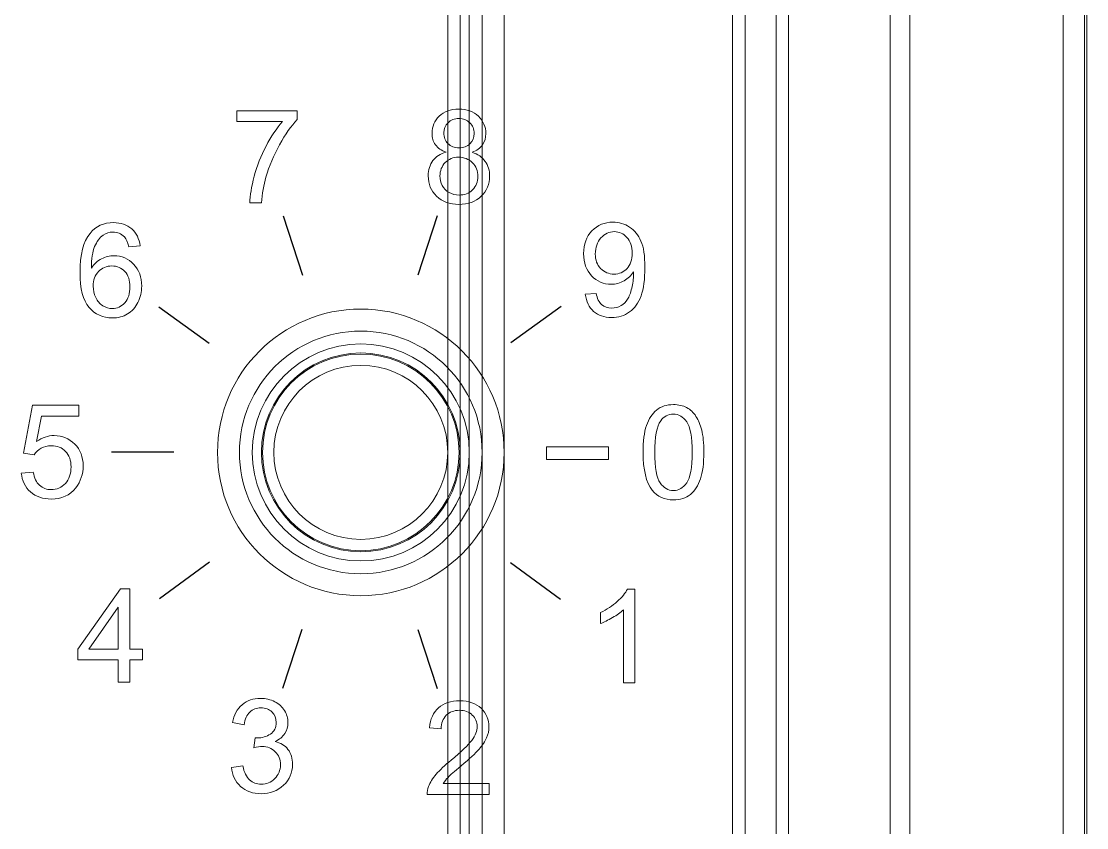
# Model space of a CAD drawing. Header units: millimetres. Extents: x 33157 to 59611, y -29750 to 1750.
# Drawn here: x 53746.86 to 53764.01, y 416.15 to 429.13 of the extents above; entities that cross this region are included whole.
import ezdxf

# ---------------------------------------------------------------- set-up
doc = ezdxf.new("R2010")
doc.units = ezdxf.units.MM
doc.layers.get('0').update_dxf_attribs({"lineweight": 18})

msp = doc.modelspace()

# ---------------------------------------------------------------- linework, layer by layer
at = {"lineweight": 9}
for p, q in [((53764.013, 478.445), (53764.013, 379.945)), ((53763.633, 477.781), (53763.633, 380.609)), ((53763.975, 477.781), (53763.975, 380.609)), ((53760.851, 473.464), (53760.851, 384.925)), ((53761.167, 473.464), (53761.167, 384.925)), ((53758.313, 473.195), (53758.313, 385.195)), ((53758.513, 473.195), (53758.513, 385.195)), ((53759.013, 473.195), (53759.013, 385.195)), ((53759.213, 473.195), (53759.213, 385.195))]:
    msp.add_line(p, q, dxfattribs=at)
msp.add_ellipse((53752.328, 422.195), major_axis=(0, 1.582), ratio=1, dxfattribs=at)
for points, knots in [([(53750.331, 427.519), (53750.331, 427.519), (53750.331, 427.695), (53750.331, 427.695), (53750.331, 427.695), (53751.304, 427.695), (53751.304, 427.695), (53751.304, 427.695), (53751.304, 427.552), (53751.304, 427.552), (53751.208, 427.451), (53751.113, 427.315), (53751.019, 427.146), (53750.925, 426.977), (53750.853, 426.803), (53750.801, 426.625), (53750.764, 426.499), (53750.741, 426.361), (53750.73, 426.211), (53750.73, 426.211), (53750.541, 426.211), (53750.541, 426.211), (53750.544, 426.329), (53750.567, 426.472), (53750.611, 426.64), (53750.656, 426.808), (53750.719, 426.97), (53750.802, 427.125), (53750.885, 427.281), (53750.973, 427.412), (53751.066, 427.519), (53751.066, 427.519), (53750.331, 427.519), (53750.331, 427.519)], [0, 0, 0, 0, 136153.377439, 136153.377439, 136153.377439, 272306.754877, 272306.754877, 272306.754877, 408460.132316, 408460.132316, 408460.132316, 544613.509755, 544613.509755, 544613.509755, 680766.887194, 680766.887194, 680766.887194, 816920.264632, 816920.264632, 816920.264632, 953073.642071, 953073.642071, 953073.642071, 1089227.01951, 1089227.01951, 1089227.01951, 1225380.396948, 1225380.396948, 1225380.396948, 1361533.774387, 1361533.774387, 1361533.774387, 1497687.151826, 1497687.151826, 1497687.151826, 1497687.151826]), ([(53753.7, 427.026), (53753.623, 427.054), (53753.566, 427.094), (53753.529, 427.146), (53753.492, 427.198), (53753.474, 427.26), (53753.474, 427.333), (53753.474, 427.442), (53753.513, 427.534), (53753.591, 427.608), (53753.67, 427.683), (53753.774, 427.72), (53753.905, 427.72), (53754.036, 427.72), (53754.142, 427.682), (53754.221, 427.606), (53754.301, 427.529), (53754.341, 427.437), (53754.341, 427.327), (53754.341, 427.258), (53754.323, 427.197), (53754.286, 427.145), (53754.25, 427.094), (53754.195, 427.054), (53754.12, 427.026), (53754.212, 426.996), (53754.282, 426.947), (53754.33, 426.88), (53754.378, 426.813), (53754.402, 426.734), (53754.402, 426.641), (53754.402, 426.512), (53754.356, 426.404), (53754.266, 426.317), (53754.175, 426.229), (53754.056, 426.186), (53753.907, 426.186), (53753.759, 426.186), (53753.64, 426.229), (53753.549, 426.317), (53753.458, 426.405), (53753.413, 426.515), (53753.413, 426.646), (53753.413, 426.743), (53753.438, 426.825), (53753.488, 426.891), (53753.537, 426.957), (53753.608, 427.002), (53753.7, 427.026)], [0, 0, 0, 0, 133991.495931, 133991.495931, 133991.495931, 267982.991863, 267982.991863, 267982.991863, 401974.487794, 401974.487794, 401974.487794, 535965.983726, 535965.983726, 535965.983726, 669957.479657, 669957.479657, 669957.479657, 803948.975589, 803948.975589, 803948.975589, 937940.47152, 937940.47152, 937940.47152, 1071931.967451, 1071931.967451, 1071931.967451, 1205923.463383, 1205923.463383, 1205923.463383, 1339914.959314, 1339914.959314, 1339914.959314, 1473906.455246, 1473906.455246, 1473906.455246, 1607897.951177, 1607897.951177, 1607897.951177, 1741889.447109, 1741889.447109, 1741889.447109, 1875880.94304, 1875880.94304, 1875880.94304, 2009872.438971, 2009872.438971, 2009872.438971, 2143863.934903, 2143863.934903, 2143863.934903, 2143863.934903]), ([(53753.663, 427.339), (53753.663, 427.268), (53753.686, 427.21), (53753.731, 427.165), (53753.776, 427.119), (53753.836, 427.097), (53753.91, 427.097), (53753.981, 427.097), (53754.039, 427.119), (53754.085, 427.164), (53754.13, 427.209), (53754.152, 427.264), (53754.152, 427.329), (53754.152, 427.397), (53754.129, 427.454), (53754.082, 427.5), (53754.036, 427.546), (53753.978, 427.569), (53753.907, 427.569), (53753.836, 427.569), (53753.778, 427.546), (53753.732, 427.501), (53753.686, 427.456), (53753.663, 427.402), (53753.663, 427.339)], [0, 0, 0, 0, 138724.801719, 138724.801719, 138724.801719, 277449.603439, 277449.603439, 277449.603439, 416174.405158, 416174.405158, 416174.405158, 554899.206878, 554899.206878, 554899.206878, 693624.008597, 693624.008597, 693624.008597, 832348.810316, 832348.810316, 832348.810316, 971073.612036, 971073.612036, 971073.612036, 1109798.413755, 1109798.413755, 1109798.413755, 1109798.413755]), ([(53753.602, 426.644), (53753.602, 426.592), (53753.614, 426.541), (53753.639, 426.492), (53753.663, 426.443), (53753.7, 426.404), (53753.75, 426.377), (53753.799, 426.351), (53753.852, 426.337), (53753.909, 426.337), (53753.998, 426.337), (53754.071, 426.365), (53754.128, 426.422), (53754.185, 426.479), (53754.213, 426.551), (53754.213, 426.638), (53754.213, 426.727), (53754.184, 426.8), (53754.125, 426.858), (53754.066, 426.917), (53753.992, 426.946), (53753.903, 426.946), (53753.815, 426.946), (53753.744, 426.917), (53753.687, 426.86), (53753.63, 426.802), (53753.602, 426.73), (53753.602, 426.644)], [0, 0, 0, 0, 137697.528778, 137697.528778, 137697.528778, 275395.057555, 275395.057555, 275395.057555, 413092.586333, 413092.586333, 413092.586333, 550790.115111, 550790.115111, 550790.115111, 688487.643888, 688487.643888, 688487.643888, 826185.172666, 826185.172666, 826185.172666, 963882.701444, 963882.701444, 963882.701444, 1101580.230221, 1101580.230221, 1101580.230221, 1239277.758999, 1239277.758999, 1239277.758999, 1239277.758999]), ([(53748.776, 425.52), (53748.776, 425.52), (53748.593, 425.505), (53748.593, 425.505), (53748.577, 425.577), (53748.553, 425.63), (53748.523, 425.663), (53748.473, 425.716), (53748.411, 425.742), (53748.338, 425.742), (53748.278, 425.742), (53748.226, 425.726), (53748.181, 425.693), (53748.123, 425.65), (53748.077, 425.589), (53748.043, 425.508), (53748.01, 425.426), (53747.992, 425.31), (53747.991, 425.16), (53748.035, 425.228), (53748.09, 425.278), (53748.154, 425.311), (53748.219, 425.344), (53748.286, 425.36), (53748.356, 425.36), (53748.48, 425.36), (53748.585, 425.315), (53748.671, 425.224), (53748.758, 425.133), (53748.801, 425.017), (53748.801, 424.873), (53748.801, 424.778), (53748.781, 424.691), (53748.74, 424.61), (53748.699, 424.529), (53748.644, 424.467), (53748.572, 424.424), (53748.501, 424.381), (53748.421, 424.359), (53748.33, 424.359), (53748.177, 424.359), (53748.051, 424.416), (53747.954, 424.529), (53747.857, 424.642), (53747.808, 424.828), (53747.808, 425.088), (53747.808, 425.378), (53747.862, 425.589), (53747.969, 425.721), (53748.063, 425.836), (53748.19, 425.893), (53748.349, 425.893), (53748.467, 425.893), (53748.564, 425.86), (53748.64, 425.794), (53748.716, 425.728), (53748.761, 425.636), (53748.776, 425.52)], [0, 0, 0, 0, 133243.550001, 133243.550001, 133243.550001, 266487.100002, 266487.100002, 266487.100002, 399730.650003, 399730.650003, 399730.650003, 532974.200004, 532974.200004, 532974.200004, 666217.750006, 666217.750006, 666217.750006, 799461.300007, 799461.300007, 799461.300007, 932704.850008, 932704.850008, 932704.850008, 1065948.400009, 1065948.400009, 1065948.400009, 1199191.95001, 1199191.95001, 1199191.95001, 1332435.500011, 1332435.500011, 1332435.500011, 1465679.050012, 1465679.050012, 1465679.050012, 1598922.600013, 1598922.600013, 1598922.600013, 1732166.150014, 1732166.150014, 1732166.150014, 1865409.700016, 1865409.700016, 1865409.700016, 1998653.250017, 1998653.250017, 1998653.250017, 2131896.800018, 2131896.800018, 2131896.800018, 2265140.350019, 2265140.350019, 2265140.350019, 2398383.90002, 2398383.90002, 2398383.90002, 2531627.450021, 2531627.450021, 2531627.450021, 2531627.450021]), ([(53755.942, 424.74), (53755.942, 424.74), (53756.118, 424.755), (53756.118, 424.755), (53756.133, 424.672), (53756.162, 424.611), (53756.204, 424.574), (53756.247, 424.536), (53756.301, 424.518), (53756.367, 424.518), (53756.424, 424.518), (53756.474, 424.531), (53756.517, 424.557), (53756.56, 424.583), (53756.595, 424.617), (53756.622, 424.661), (53756.649, 424.704), (53756.671, 424.763), (53756.69, 424.837), (53756.708, 424.911), (53756.718, 424.986), (53756.718, 425.063), (53756.718, 425.071), (53756.717, 425.083), (53756.717, 425.1), (53756.68, 425.041), (53756.629, 424.993), (53756.566, 424.957), (53756.502, 424.92), (53756.433, 424.902), (53756.359, 424.902), (53756.234, 424.902), (53756.129, 424.947), (53756.043, 425.037), (53755.958, 425.127), (53755.914, 425.246), (53755.914, 425.394), (53755.914, 425.546), (53755.959, 425.669), (53756.049, 425.762), (53756.139, 425.854), (53756.251, 425.901), (53756.387, 425.901), (53756.484, 425.901), (53756.573, 425.875), (53756.654, 425.822), (53756.735, 425.769), (53756.796, 425.694), (53756.838, 425.597), (53756.88, 425.5), (53756.901, 425.359), (53756.901, 425.174), (53756.901, 424.982), (53756.881, 424.829), (53756.839, 424.716), (53756.797, 424.602), (53756.735, 424.515), (53756.653, 424.456), (53756.571, 424.396), (53756.474, 424.366), (53756.364, 424.366), (53756.246, 424.366), (53756.15, 424.399), (53756.076, 424.464), (53756.002, 424.53), (53755.957, 424.622), (53755.942, 424.74)], [0, 0, 0, 0, 132709.161272, 132709.161272, 132709.161272, 265418.322544, 265418.322544, 265418.322544, 398127.483816, 398127.483816, 398127.483816, 530836.645088, 530836.645088, 530836.645088, 663545.80636, 663545.80636, 663545.80636, 796254.967631, 796254.967631, 796254.967631, 928964.128903, 928964.128903, 928964.128903, 1061673.290175, 1061673.290175, 1061673.290175, 1194382.451447, 1194382.451447, 1194382.451447, 1327091.612719, 1327091.612719, 1327091.612719, 1459800.773991, 1459800.773991, 1459800.773991, 1592509.935263, 1592509.935263, 1592509.935263, 1725219.096535, 1725219.096535, 1725219.096535, 1857928.257807, 1857928.257807, 1857928.257807, 1990637.419079, 1990637.419079, 1990637.419079, 2123346.580351, 2123346.580351, 2123346.580351, 2256055.741622, 2256055.741622, 2256055.741622, 2388764.902894, 2388764.902894, 2388764.902894, 2521474.064166, 2521474.064166, 2521474.064166, 2654183.225438, 2654183.225438, 2654183.225438, 2786892.38671, 2786892.38671, 2786892.38671, 2919601.547982, 2919601.547982, 2919601.547982, 2919601.547982]), ([(53756.696, 425.403), (53756.696, 425.509), (53756.668, 425.593), (53756.612, 425.655), (53756.556, 425.716), (53756.488, 425.748), (53756.408, 425.748), (53756.326, 425.748), (53756.254, 425.714), (53756.194, 425.648), (53756.134, 425.581), (53756.103, 425.494), (53756.103, 425.388), (53756.103, 425.292), (53756.132, 425.214), (53756.189, 425.155), (53756.247, 425.095), (53756.318, 425.065), (53756.403, 425.065), (53756.488, 425.065), (53756.558, 425.095), (53756.613, 425.155), (53756.668, 425.214), (53756.696, 425.297), (53756.696, 425.403)], [0, 0, 0, 0, 138733.102963, 138733.102963, 138733.102963, 277466.205926, 277466.205926, 277466.205926, 416199.308888, 416199.308888, 416199.308888, 554932.411851, 554932.411851, 554932.411851, 693665.514814, 693665.514814, 693665.514814, 832398.617777, 832398.617777, 832398.617777, 971131.72074, 971131.72074, 971131.72074, 1109864.823702, 1109864.823702, 1109864.823702, 1109864.823702]), ([(53748.02, 424.871), (53748.02, 424.807), (53748.034, 424.746), (53748.061, 424.688), (53748.088, 424.63), (53748.126, 424.586), (53748.173, 424.556), (53748.222, 424.525), (53748.273, 424.51), (53748.327, 424.51), (53748.406, 424.51), (53748.473, 424.541), (53748.529, 424.604), (53748.584, 424.667), (53748.612, 424.753), (53748.612, 424.861), (53748.612, 424.965), (53748.585, 425.047), (53748.53, 425.106), (53748.475, 425.166), (53748.405, 425.196), (53748.32, 425.196), (53748.236, 425.196), (53748.165, 425.166), (53748.107, 425.106), (53748.049, 425.047), (53748.02, 424.968), (53748.02, 424.871)], [0, 0, 0, 0, 137685.279451, 137685.279451, 137685.279451, 275370.558902, 275370.558902, 275370.558902, 413055.838353, 413055.838353, 413055.838353, 550741.117804, 550741.117804, 550741.117804, 688426.397255, 688426.397255, 688426.397255, 826111.676706, 826111.676706, 826111.676706, 963796.956157, 963796.956157, 963796.956157, 1101482.235608, 1101482.235608, 1101482.235608, 1239167.51506, 1239167.51506, 1239167.51506, 1239167.51506]), ([(53746.863, 421.863), (53746.863, 421.863), (53747.056, 421.878), (53747.056, 421.878), (53747.071, 421.784), (53747.104, 421.713), (53747.156, 421.666), (53747.207, 421.618), (53747.271, 421.595), (53747.345, 421.595), (53747.435, 421.595), (53747.51, 421.628), (53747.572, 421.695), (53747.633, 421.762), (53747.663, 421.851), (53747.663, 421.962), (53747.663, 422.067), (53747.634, 422.15), (53747.576, 422.211), (53747.517, 422.272), (53747.44, 422.302), (53747.344, 422.302), (53747.284, 422.302), (53747.23, 422.288), (53747.183, 422.261), (53747.135, 422.234), (53747.098, 422.198), (53747.071, 422.155), (53747.071, 422.155), (53746.897, 422.18), (53746.897, 422.18), (53746.897, 422.18), (53747.042, 422.953), (53747.042, 422.953), (53747.042, 422.953), (53747.787, 422.953), (53747.787, 422.953), (53747.787, 422.953), (53747.787, 422.776), (53747.787, 422.776), (53747.787, 422.776), (53747.189, 422.776), (53747.189, 422.776), (53747.189, 422.776), (53747.109, 422.371), (53747.109, 422.371), (53747.199, 422.434), (53747.293, 422.466), (53747.392, 422.466), (53747.523, 422.466), (53747.633, 422.42), (53747.723, 422.329), (53747.813, 422.238), (53747.858, 422.121), (53747.858, 421.979), (53747.858, 421.843), (53747.819, 421.725), (53747.74, 421.626), (53747.643, 421.504), (53747.512, 421.443), (53747.345, 421.443), (53747.209, 421.443), (53747.097, 421.482), (53747.011, 421.559), (53746.925, 421.635), (53746.875, 421.737), (53746.863, 421.863)], [0, 0, 0, 0, 132689.306748, 132689.306748, 132689.306748, 265378.613496, 265378.613496, 265378.613496, 398067.920244, 398067.920244, 398067.920244, 530757.226992, 530757.226992, 530757.226992, 663446.53374, 663446.53374, 663446.53374, 796135.840488, 796135.840488, 796135.840488, 928825.147236, 928825.147236, 928825.147236, 1061514.453985, 1061514.453985, 1061514.453985, 1194203.760733, 1194203.760733, 1194203.760733, 1326893.067481, 1326893.067481, 1326893.067481, 1459582.374229, 1459582.374229, 1459582.374229, 1592271.680977, 1592271.680977, 1592271.680977, 1724960.987725, 1724960.987725, 1724960.987725, 1857650.294473, 1857650.294473, 1857650.294473, 1990339.601221, 1990339.601221, 1990339.601221, 2123028.907969, 2123028.907969, 2123028.907969, 2255718.214717, 2255718.214717, 2255718.214717, 2388407.521465, 2388407.521465, 2388407.521465, 2521096.828213, 2521096.828213, 2521096.828213, 2653786.134961, 2653786.134961, 2653786.134961, 2786475.441709, 2786475.441709, 2786475.441709, 2919164.748457, 2919164.748457, 2919164.748457, 2919164.748457]), ([(53756.871, 422.197), (53756.871, 422.374), (53756.889, 422.518), (53756.926, 422.626), (53756.963, 422.735), (53757.017, 422.819), (53757.089, 422.877), (53757.161, 422.935), (53757.251, 422.964), (53757.36, 422.964), (53757.441, 422.964), (53757.512, 422.948), (53757.573, 422.916), (53757.634, 422.883), (53757.684, 422.836), (53757.723, 422.775), (53757.763, 422.714), (53757.793, 422.64), (53757.816, 422.552), (53757.839, 422.464), (53757.85, 422.346), (53757.85, 422.197), (53757.85, 422.021), (53757.832, 421.878), (53757.796, 421.769), (53757.759, 421.661), (53757.705, 421.577), (53757.633, 421.518), (53757.561, 421.459), (53757.47, 421.43), (53757.36, 421.43), (53757.216, 421.43), (53757.102, 421.481), (53757.02, 421.585), (53756.921, 421.711), (53756.871, 421.915), (53756.871, 422.197)], [0, 0, 0, 0, 135583.803597, 135583.803597, 135583.803597, 271167.607194, 271167.607194, 271167.607194, 406751.410791, 406751.410791, 406751.410791, 542335.214388, 542335.214388, 542335.214388, 677919.017985, 677919.017985, 677919.017985, 813502.821582, 813502.821582, 813502.821582, 949086.625179, 949086.625179, 949086.625179, 1084670.428776, 1084670.428776, 1084670.428776, 1220254.232373, 1220254.232373, 1220254.232373, 1355838.03597, 1355838.03597, 1355838.03597, 1491421.839567, 1491421.839567, 1491421.839567, 1627005.643164, 1627005.643164, 1627005.643164, 1627005.643164]), ([(53757.06, 422.196), (53757.06, 421.949), (53757.089, 421.784), (53757.147, 421.703), (53757.204, 421.622), (53757.276, 421.581), (53757.36, 421.581), (53757.445, 421.581), (53757.517, 421.622), (53757.574, 421.704), (53757.632, 421.785), (53757.661, 421.95), (53757.661, 422.196), (53757.661, 422.444), (53757.632, 422.608), (53757.574, 422.689), (53757.517, 422.771), (53757.445, 422.811), (53757.358, 422.811), (53757.274, 422.811), (53757.206, 422.775), (53757.155, 422.703), (53757.092, 422.612), (53757.06, 422.443), (53757.06, 422.196)], [0, 0, 0, 0, 138739.669947, 138739.669947, 138739.669947, 277479.339894, 277479.339894, 277479.339894, 416219.009841, 416219.009841, 416219.009841, 554958.679789, 554958.679789, 554958.679789, 693698.349736, 693698.349736, 693698.349736, 832438.019683, 832438.019683, 832438.019683, 971177.68963, 971177.68963, 971177.68963, 1109917.359577, 1109917.359577, 1109917.359577, 1109917.359577]), ([(53748.424, 418.497), (53748.424, 418.497), (53748.424, 418.856), (53748.424, 418.856), (53748.424, 418.856), (53747.771, 418.856), (53747.771, 418.856), (53747.771, 418.856), (53747.771, 419.026), (53747.771, 419.026), (53747.771, 419.026), (53748.457, 420), (53748.457, 420), (53748.457, 420), (53748.609, 420), (53748.609, 420), (53748.609, 420), (53748.609, 419.026), (53748.609, 419.026), (53748.609, 419.026), (53748.812, 419.026), (53748.812, 419.026), (53748.812, 419.026), (53748.812, 418.856), (53748.812, 418.856), (53748.812, 418.856), (53748.609, 418.856), (53748.609, 418.856), (53748.609, 418.856), (53748.609, 418.497), (53748.609, 418.497), (53748.609, 418.497), (53748.424, 418.497), (53748.424, 418.497)], [0, 0, 0, 0, 136156.441754, 136156.441754, 136156.441754, 272312.883509, 272312.883509, 272312.883509, 408469.325263, 408469.325263, 408469.325263, 544625.767017, 544625.767017, 544625.767017, 680782.208772, 680782.208772, 680782.208772, 816938.650526, 816938.650526, 816938.650526, 953095.09228, 953095.09228, 953095.09228, 1089251.534035, 1089251.534035, 1089251.534035, 1225407.975789, 1225407.975789, 1225407.975789, 1361564.417544, 1361564.417544, 1361564.417544, 1497720.859298, 1497720.859298, 1497720.859298, 1497720.859298]), ([(53756.739, 418.486), (53756.739, 418.486), (53756.554, 418.486), (53756.554, 418.486), (53756.554, 418.486), (53756.554, 419.662), (53756.554, 419.662), (53756.51, 419.62), (53756.452, 419.577), (53756.38, 419.535), (53756.307, 419.493), (53756.242, 419.461), (53756.185, 419.44), (53756.185, 419.44), (53756.185, 419.618), (53756.185, 419.618), (53756.288, 419.666), (53756.378, 419.725), (53756.456, 419.794), (53756.533, 419.863), (53756.588, 419.93), (53756.62, 419.995), (53756.62, 419.995), (53756.739, 419.995), (53756.739, 419.995), (53756.739, 419.995), (53756.739, 418.486), (53756.739, 418.486)], [0, 0, 0, 0, 137711.603109, 137711.603109, 137711.603109, 275423.206217, 275423.206217, 275423.206217, 413134.809326, 413134.809326, 413134.809326, 550846.412434, 550846.412434, 550846.412434, 688558.015543, 688558.015543, 688558.015543, 826269.618652, 826269.618652, 826269.618652, 963981.22176, 963981.22176, 963981.22176, 1101692.824869, 1101692.824869, 1101692.824869, 1239404.427977, 1239404.427977, 1239404.427977, 1239404.427977]), ([(53748.424, 419.026), (53748.424, 419.026), (53748.424, 419.702), (53748.424, 419.702), (53748.424, 419.702), (53747.952, 419.026), (53747.952, 419.026), (53747.952, 419.026), (53748.424, 419.026), (53748.424, 419.026)], [0, 0, 0, 0, 154563.502804, 154563.502804, 154563.502804, 309127.005608, 309127.005608, 309127.005608, 463690.508412, 463690.508412, 463690.508412, 463690.508412]), ([(53750.244, 417.125), (53750.244, 417.125), (53750.429, 417.15), (53750.429, 417.15), (53750.45, 417.045), (53750.486, 416.969), (53750.537, 416.923), (53750.587, 416.877), (53750.65, 416.854), (53750.723, 416.854), (53750.811, 416.854), (53750.885, 416.884), (53750.944, 416.944), (53751.004, 417.004), (53751.034, 417.079), (53751.034, 417.168), (53751.034, 417.252), (53751.006, 417.322), (53750.95, 417.377), (53750.895, 417.432), (53750.825, 417.46), (53750.739, 417.46), (53750.704, 417.46), (53750.661, 417.453), (53750.608, 417.439), (53750.608, 417.439), (53750.629, 417.601), (53750.629, 417.601), (53750.641, 417.6), (53750.651, 417.599), (53750.659, 417.599), (53750.738, 417.599), (53750.809, 417.62), (53750.872, 417.661), (53750.935, 417.701), (53750.966, 417.764), (53750.966, 417.849), (53750.966, 417.917), (53750.943, 417.973), (53750.897, 418.017), (53750.852, 418.062), (53750.792, 418.084), (53750.72, 418.084), (53750.648, 418.084), (53750.588, 418.061), (53750.54, 418.016), (53750.492, 417.97), (53750.461, 417.902), (53750.448, 417.811), (53750.448, 417.811), (53750.263, 417.845), (53750.263, 417.845), (53750.286, 417.968), (53750.337, 418.065), (53750.417, 418.133), (53750.497, 418.201), (53750.596, 418.235), (53750.715, 418.235), (53750.797, 418.235), (53750.873, 418.217), (53750.942, 418.182), (53751.011, 418.147), (53751.064, 418.099), (53751.1, 418.039), (53751.137, 417.978), (53751.155, 417.913), (53751.155, 417.845), (53751.155, 417.78), (53751.138, 417.722), (53751.103, 417.669), (53751.068, 417.615), (53751.016, 417.573), (53750.948, 417.542), (53751.037, 417.521), (53751.106, 417.479), (53751.155, 417.414), (53751.204, 417.35), (53751.229, 417.268), (53751.229, 417.171), (53751.229, 417.04), (53751.181, 416.929), (53751.085, 416.837), (53750.989, 416.746), (53750.868, 416.701), (53750.722, 416.701), (53750.59, 416.701), (53750.481, 416.74), (53750.393, 416.819), (53750.306, 416.898), (53750.256, 416.999), (53750.244, 417.125)], [0, 0, 0, 0, 131785.602866, 131785.602866, 131785.602866, 263571.205733, 263571.205733, 263571.205733, 395356.808599, 395356.808599, 395356.808599, 527142.411466, 527142.411466, 527142.411466, 658928.014332, 658928.014332, 658928.014332, 790713.617198, 790713.617198, 790713.617198, 922499.220065, 922499.220065, 922499.220065, 1054284.822931, 1054284.822931, 1054284.822931, 1186070.425798, 1186070.425798, 1186070.425798, 1317856.028664, 1317856.028664, 1317856.028664, 1449641.63153, 1449641.63153, 1449641.63153, 1581427.234397, 1581427.234397, 1581427.234397, 1713212.837263, 1713212.837263, 1713212.837263, 1844998.44013, 1844998.44013, 1844998.44013, 1976784.042996, 1976784.042996, 1976784.042996, 2108569.645862, 2108569.645862, 2108569.645862, 2240355.248729, 2240355.248729, 2240355.248729, 2372140.851595, 2372140.851595, 2372140.851595, 2503926.454461, 2503926.454461, 2503926.454461, 2635712.057328, 2635712.057328, 2635712.057328, 2767497.660194, 2767497.660194, 2767497.660194, 2899283.263061, 2899283.263061, 2899283.263061, 3031068.865927, 3031068.865927, 3031068.865927, 3162854.468793, 3162854.468793, 3162854.468793, 3294640.07166, 3294640.07166, 3294640.07166, 3426425.674526, 3426425.674526, 3426425.674526, 3558211.277393, 3558211.277393, 3558211.277393, 3689996.880259, 3689996.880259, 3689996.880259, 3821782.483125, 3821782.483125, 3821782.483125, 3953568.085992, 3953568.085992, 3953568.085992, 3953568.085992]), ([(53754.392, 416.863), (53754.392, 416.863), (53754.392, 416.687), (53754.392, 416.687), (53754.392, 416.687), (53753.397, 416.687), (53753.397, 416.687), (53753.396, 416.731), (53753.403, 416.774), (53753.419, 416.815), (53753.444, 416.883), (53753.485, 416.949), (53753.542, 417.015), (53753.598, 417.08), (53753.678, 417.156), (53753.783, 417.242), (53753.946, 417.376), (53754.056, 417.482), (53754.114, 417.56), (53754.172, 417.638), (53754.201, 417.712), (53754.201, 417.782), (53754.201, 417.856), (53754.175, 417.917), (53754.123, 417.967), (53754.07, 418.018), (53754.001, 418.043), (53753.917, 418.043), (53753.828, 418.043), (53753.756, 418.016), (53753.703, 417.963), (53753.649, 417.91), (53753.622, 417.837), (53753.622, 417.743), (53753.622, 417.743), (53753.433, 417.761), (53753.433, 417.761), (53753.446, 417.903), (53753.495, 418.011), (53753.579, 418.085), (53753.664, 418.159), (53753.778, 418.196), (53753.921, 418.196), (53754.066, 418.196), (53754.18, 418.156), (53754.264, 418.076), (53754.348, 417.996), (53754.39, 417.896), (53754.39, 417.778), (53754.39, 417.718), (53754.378, 417.659), (53754.353, 417.601), (53754.329, 417.542), (53754.288, 417.481), (53754.231, 417.417), (53754.173, 417.353), (53754.078, 417.264), (53753.946, 417.152), (53753.835, 417.059), (53753.764, 416.996), (53753.732, 416.963), (53753.701, 416.93), (53753.675, 416.897), (53753.654, 416.863), (53753.654, 416.863), (53754.392, 416.863), (53754.392, 416.863)], [0, 0, 0, 0, 132710.777731, 132710.777731, 132710.777731, 265421.555462, 265421.555462, 265421.555462, 398132.333193, 398132.333193, 398132.333193, 530843.110923, 530843.110923, 530843.110923, 663553.888654, 663553.888654, 663553.888654, 796264.666385, 796264.666385, 796264.666385, 928975.444116, 928975.444116, 928975.444116, 1061686.221847, 1061686.221847, 1061686.221847, 1194396.999578, 1194396.999578, 1194396.999578, 1327107.777308, 1327107.777308, 1327107.777308, 1459818.555039, 1459818.555039, 1459818.555039, 1592529.33277, 1592529.33277, 1592529.33277, 1725240.110501, 1725240.110501, 1725240.110501, 1857950.888232, 1857950.888232, 1857950.888232, 1990661.665963, 1990661.665963, 1990661.665963, 2123372.443693, 2123372.443693, 2123372.443693, 2256083.221424, 2256083.221424, 2256083.221424, 2388793.999155, 2388793.999155, 2388793.999155, 2521504.776886, 2521504.776886, 2521504.776886, 2654215.554617, 2654215.554617, 2654215.554617, 2786926.332348, 2786926.332348, 2786926.332348, 2919637.110078, 2919637.110078, 2919637.110078, 2919637.110078])]:
    msp.add_open_spline(points, degree=3, knots=knots)
at = {"lineweight": 25}
for points in [[(53751.078, 426.001), (53751.078, 426.001), (53751.388, 425.05), (53751.388, 425.05)], [(53753.555, 426.001), (53753.555, 426.001), (53753.246, 425.05), (53753.246, 425.05)], [(53749.074, 424.539), (53749.074, 424.539), (53749.885, 423.954), (53749.885, 423.954)], [(53755.555, 424.545), (53755.555, 424.545), (53754.745, 423.958), (53754.745, 423.958)], [(53749.317, 422.197), (53749.317, 422.197), (53748.317, 422.197), (53748.317, 422.197)], [(53749.894, 420.428), (53749.894, 420.428), (53749.086, 419.838), (53749.086, 419.838)], [(53754.737, 420.424), (53754.737, 420.424), (53755.543, 419.832), (53755.543, 419.832)], [(53751.379, 419.346), (53751.379, 419.346), (53751.067, 418.396), (53751.067, 418.396)], [(53753.246, 419.344), (53753.246, 419.344), (53753.555, 418.392), (53753.555, 418.392)]]:
    msp.add_open_spline(points, degree=3, dxfattribs=at)
at = {"lineweight": 9}
for points, knots in [([(53754.635, 422.195), (53754.635, 423.469), (53753.602, 424.502), (53752.328, 424.502), (53751.054, 424.502), (53750.021, 423.469), (53750.021, 422.195), (53750.021, 420.921), (53751.054, 419.888), (53752.328, 419.888), (53753.602, 419.888), (53754.635, 420.921), (53754.635, 422.195), (53754.635, 483.352), (53754.635, 361.038), (53754.635, 422.195)], [0, 0, 0, 0, 148182.700971, 148182.700971, 148182.700971, 296365.401942, 296365.401942, 296365.401942, 444548.102913, 444548.102913, 444548.102913, 592730.803884, 592730.803884, 592730.803884, 592736.731192, 592736.731192, 592736.731192, 592736.731192]), ([(53754.635, 422.195), (53754.635, 423.469), (53753.602, 424.502), (53752.328, 424.502), (53751.054, 424.502), (53750.021, 423.469), (53750.021, 422.195), (53750.021, 420.921), (53751.054, 419.888), (53752.328, 419.888), (53753.602, 419.888), (53754.635, 420.921), (53754.635, 422.195), (53754.635, 483.352), (53754.635, 361.038), (53754.635, 422.195)], [0, 0, 0, 0, 148182.700971, 148182.700971, 148182.700971, 296365.401942, 296365.401942, 296365.401942, 444548.102913, 444548.102913, 444548.102913, 592730.803884, 592730.803884, 592730.803884, 592736.731192, 592736.731192, 592736.731192, 592736.731192]), ([(53754.281, 422.195), (53754.281, 423.274), (53753.407, 424.148), (53752.328, 424.148), (53751.249, 424.148), (53750.374, 423.274), (53750.374, 422.195), (53750.374, 421.116), (53751.249, 420.241), (53752.328, 420.241), (53753.407, 420.241), (53754.281, 421.116), (53754.281, 422.195), (53754.281, 473.982), (53754.281, 370.408), (53754.281, 422.195)], [0, 0, 0, 0, 148184.04162, 148184.04162, 148184.04162, 296368.083241, 296368.083241, 296368.083241, 444552.124861, 444552.124861, 444552.124861, 592736.166481, 592736.166481, 592736.166481, 592742.093843, 592742.093843, 592742.093843, 592742.093843]), ([(53754.074, 422.195), (53754.074, 423.159), (53753.292, 423.941), (53752.328, 423.941), (53751.363, 423.941), (53750.581, 423.159), (53750.581, 422.195), (53750.581, 421.23), (53751.363, 420.448), (53752.328, 420.448), (53753.292, 420.448), (53754.074, 421.23), (53754.074, 422.195), (53754.074, 468.491), (53754.074, 375.899), (53754.074, 422.195)], [0, 0, 0, 0, 148184.826914, 148184.826914, 148184.826914, 296369.653829, 296369.653829, 296369.653829, 444554.480743, 444554.480743, 444554.480743, 592739.307658, 592739.307658, 592739.307658, 592745.235051, 592745.235051, 592745.235051, 592745.235051]), ([(53753.928, 422.195), (53753.928, 423.079), (53753.212, 423.795), (53752.328, 423.795), (53751.444, 423.795), (53750.728, 423.079), (53750.728, 422.195), (53750.728, 421.311), (53751.444, 420.595), (53752.328, 420.595), (53753.212, 420.595), (53753.928, 421.311), (53753.928, 422.195), (53753.928, 464.608), (53753.928, 379.782), (53753.928, 422.195)], [0, 0, 0, 0, 180549.74972, 180549.74972, 180549.74972, 361099.49944, 361099.49944, 361099.49944, 541649.24916, 541649.24916, 541649.24916, 722198.99888, 722198.99888, 722198.99888, 722209.212316, 722209.212316, 722209.212316, 722209.212316]), ([(53753.928, 422.195), (53753.928, 423.079), (53753.212, 423.795), (53752.328, 423.795), (53751.444, 423.795), (53750.728, 423.079), (53750.728, 422.195), (53750.728, 421.311), (53751.444, 420.595), (53752.328, 420.595), (53753.212, 420.595), (53753.928, 421.311), (53753.928, 422.195), (53753.928, 464.608), (53753.928, 379.782), (53753.928, 422.195)], [0, 0, 0, 0, 180549.74972, 180549.74972, 180549.74972, 361099.49944, 361099.49944, 361099.49944, 541649.24916, 541649.24916, 541649.24916, 722198.99888, 722198.99888, 722198.99888, 722209.212316, 722209.212316, 722209.212316, 722209.212316]), ([(53753.728, 422.195), (53753.728, 422.968), (53753.101, 423.595), (53752.328, 423.595), (53751.555, 423.595), (53750.928, 422.968), (53750.928, 422.195), (53750.928, 421.422), (53751.555, 420.795), (53752.328, 420.795), (53753.101, 420.795), (53753.728, 421.422), (53753.728, 422.195), (53753.728, 459.308), (53753.728, 385.086), (53753.728, 422.195)], [0, 0, 0, 0, 180550.869107, 180550.869107, 180550.869107, 361101.738214, 361101.738214, 361101.738214, 541652.607321, 541652.607321, 541652.607321, 722203.476428, 722203.476428, 722203.476428, 722213.689928, 722213.689928, 722213.689928, 722213.689928])]:
    msp.add_open_spline(points, degree=3, knots=knots, dxfattribs=at)
at = {"lineweight": 0}
msp.add_open_spline([(53755.317, 422.284), (53755.317, 422.284), (53755.317, 422.081), (53755.317, 422.081), (53755.317, 422.081), (53756.317, 422.081), (53756.317, 422.081), (53756.317, 422.081), (53756.317, 422.284), (53756.317, 422.284), (53756.317, 422.284), (53755.317, 422.284), (53755.317, 422.284)], degree=3, knots=[0, 0, 0, 0, 148201.772041, 148201.772041, 148201.772041, 296403.544082, 296403.544082, 296403.544082, 444605.316122, 444605.316122, 444605.316122, 592807.088163, 592807.088163, 592807.088163, 592807.088163], dxfattribs=at)

doc.saveas('drawing.dxf')
